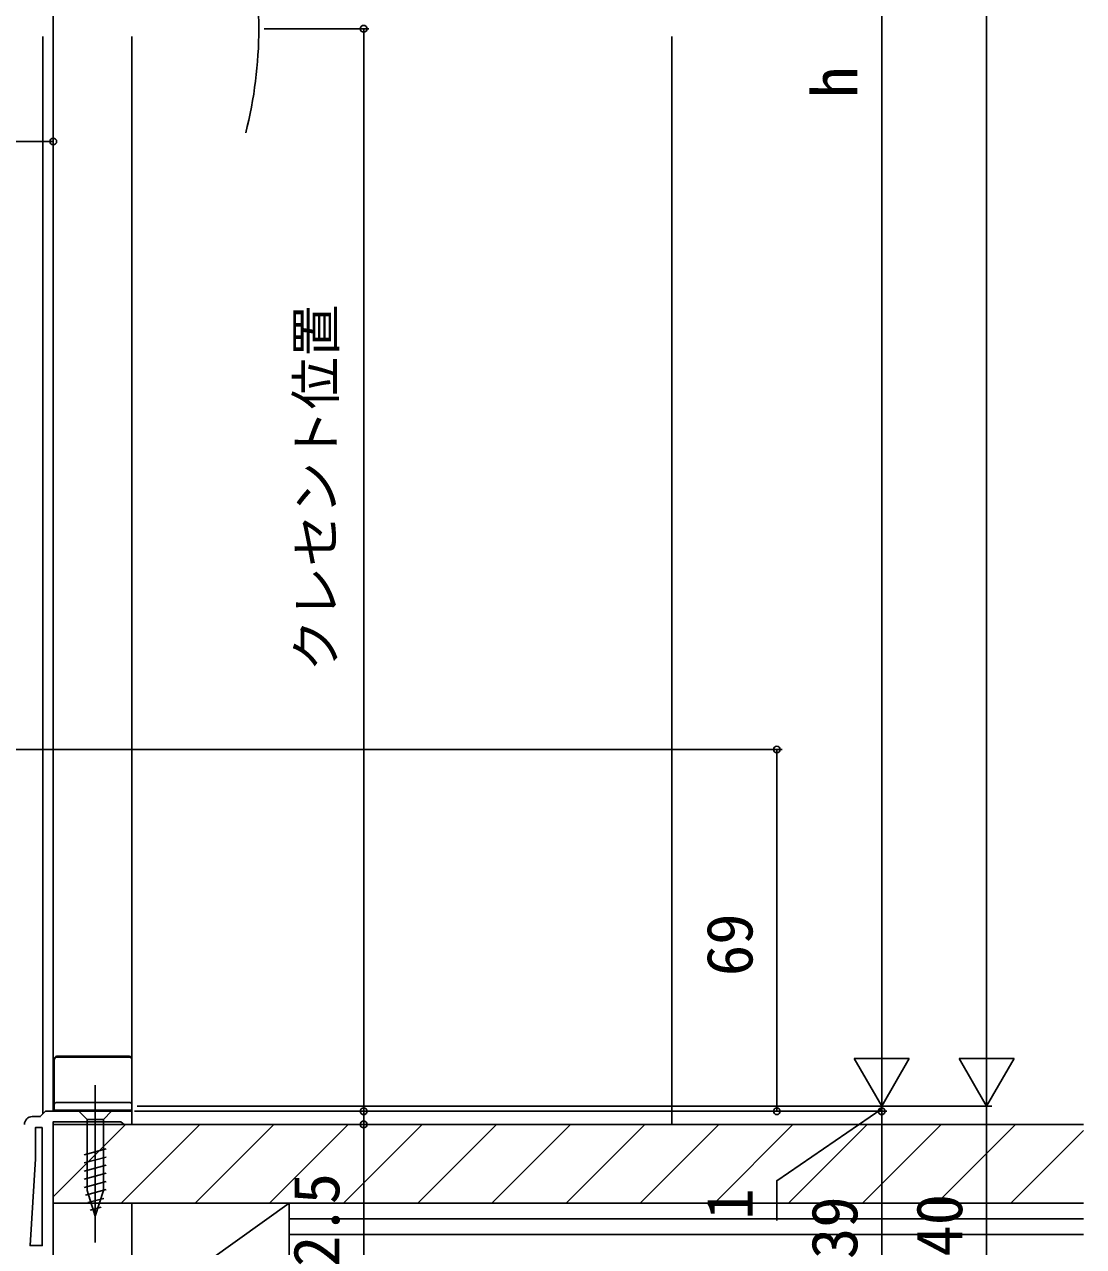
# Model space of a CAD drawing. Units: millimetres, scale not verified. Extents: x -525 to 525, y -785 to 781.
# Drawn here: x -223.6 to -21.6, y -31.6 to 201.6 of the extents above; entities that cross this region are included whole.
import ezdxf
from ezdxf.enums import TextEntityAlignment as Align

# ---------------------------------------------------------------- set-up
doc = ezdxf.new("R2010")
doc.units = ezdxf.units.MM
doc.header["$LTSCALE"] = 4
for name, color, linetype in [('0-2_YKK_11', 7, 'Continuous'), ('0-4_YKK_12', 2, 'Continuous'), ('0-5_YKK_13', 4, 'Continuous'), ('0-7_YKK_D', 6, 'Continuous'), ('0-9_YSS_K', 3, 'Continuous'), ('0-A_YSS_KE', 3, 'Continuous')]:
    doc.layers.add(name, color=color, linetype=linetype)
doc.styles.add('ＭＳ ゴシック', font='')
doc.styles.get('ＭＳ ゴシック').set_extended_font_data('MS Gothic')

msp = doc.modelspace()

# ---------------------------------------------------------------- linework, layer by layer
at = {"layer": '0-2_YKK_11'}
msp.add_lwpolyline([(-222.1, -6.764), (-220.6, -6.764), (-220.1, -6.264), (-219.6, -5.764), (-203.1, -5.764), (-203.1, -8.264), (-204.605, -8.264), (-204.9, -8.014), (-205.196, -7.764), (-218.1, -7.764), (-218.1, -33.264)], dxfattribs=at)
msp.add_lwpolyline([(-220.2, -8.864), (-220.2, -31.364), (-222.534, -31.364), (-221.5, -14.829), (-221.5, -8.864)], close=True, dxfattribs=at)
msp.add_arc((-222.1, -8.264), 1.5, 90.00001, 179.99999, dxfattribs=at)
at = {"layer": '0-4_YKK_12'}
for p, q in [((-220.1, 199.236), (-220.1, -6.264)), ((-203.1, 199.236), (-203.1, -5.764))]:
    msp.add_line(p, q, dxfattribs=at)
msp.add_lwpolyline([(-218.1, 199.236), (-218.1, 154.736), (-218.1, -5.764)], dxfattribs=at)
msp.add_arc((-258.9, 200.736), 80, 345.61765, 14.38235, dxfattribs=at)
at = {"layer": '0-5_YKK_13'}
for p, q in [((-203.6, 4.736), (-217.4, 4.736)), ((-217.9, -5.764), (-217.9, 4.236)), ((-217.4, 4.579), (-203.6, 4.579)), ((-203.1, 4.236), (-203.1, -6.264)), ((-210.1, -0.764), (-210.1, -30.764)), ((-203.6, -4.064), (-217.4, -4.064)), ((-203.1, -5.564), (-217.9, -5.564)), ((-217.9, -5.625), (-203.1, -5.625)), ((-207, -5.764), (-213.2, -5.764)), ((-213.2, -5.764), (-211.65, -7.314)), ((-207, -5.764), (-208.55, -7.314)), ((-211.65, -7.314), (-211.65, -20.848)), ((-208.55, -7.314), (-211.65, -7.314)), ((-208.55, -20.848), (-208.55, -7.314)), ((-212.2, -14.058), (-208, -12.932)), ((-212.2, -15.611), (-208, -14.485)), ((-212.2, -17.164), (-208, -16.038)), ((-212.2, -18.716), (-208, -17.591)), ((-212.2, -20.269), (-208, -19.144)), ((-211.942, -21.753), (-208, -20.697)), ((-210.1, -25.764), (-211.65, -20.848)), ((-210.1, -25.764), (-208.55, -20.848)), ((-211.49, -23.185), (-208.454, -22.371)), ((-211.039, -24.617), (-208.989, -24.068))]:
    msp.add_line(p, q, dxfattribs=at)
for centre, start, end in [((-217.4, 4.236), 90, 180), ((-203.6, 4.236), 0, 90), ((-217.4, 4.079), 90, 180), ((-203.6, 4.079), 0, 90), ((-217.4, -4.564), 90, 180), ((-203.6, -4.564), 0, 90)]:
    msp.add_arc(centre, 0.5, start, end, dxfattribs=at)
at = {"layer": '0-7_YKK_D'}
for p, q in [((-40.1, 434.736), (-40.1, 5.736)), ((-60.1, 5.736), (-60.1, 404.736)), ((-218.1, 160.236), (-218.1, 245.28)), ((-177.9, 200.736), (-157.9, 200.736)), ((-158.9, -5.764), (-158.9, 200.736)), ((-218.1, 160.236), (-218.1, 180.236)), ((-325.1, 179.236), (-218.1, 179.236)), ((-229.613, 63.236), (-79.1, 63.236)), ((-80.1, -5.764), (-80.1, 63.236)), ((-60.1, -4.764), (-60.1, 13.423)), ((-40.1, -4.764), (-40.1, 13.423)), ((-60.1, -4.764), (-65.35, 4.329)), ((-54.85, 4.329), (-65.35, 4.329)), ((-60.1, -4.764), (-54.85, 4.329)), ((-40.1, -4.764), (-45.35, 4.329)), ((-34.85, 4.329), (-45.35, 4.329)), ((-40.1, -4.764), (-34.85, 4.329)), ((-60.1, -4.764), (-60.1, -2.214)), ((-158.9, -5.764), (-158.9, -3.214)), ((-202.6, -5.764), (-157.9, -5.764)), ((-202.6, -5.764), (-157.9, -5.764)), ((-202.6, -5.764), (-79.1, -5.764)), ((-202.6, -5.764), (-59.1, -5.764)), ((-202.6, -5.764), (-59.1, -5.764)), ((-202.1, -4.764), (-39.1, -4.764)), ((-202.1, -4.764), (-39.1, -4.764)), ((-202.1, -4.764), (-59.1, -4.764)), ((-202.1, -4.764), (-59.1, -4.764)), ((-158.9, -5.764), (-158.9, -8.264)), ((-60.1, -4.764), (-60.1, -5.764)), ((-60.1, -4.764), (-60.1, -5.764)), ((-60.1, -5.764), (-60.1, -8.314)), ((-60.1, -44.764), (-60.1, -5.764)), ((-40.1, -4.764), (-40.1, -44.764)), ((-202.6, -8.264), (-157.9, -8.264)), ((-158.9, -8.264), (-158.9, -36.591))]:
    msp.add_line(p, q, dxfattribs=at)
msp.add_lwpolyline([(-60.1, -5.264), (-80.1, -19.009), (-80.1, -26.622)], dxfattribs=at)
for centre in [(-158.9, 200.736), (-218.1, 179.236), (-80.1, 63.236), (-158.9, -5.764), (-158.9, -5.764), (-80.1, -5.764), (-60.1, -5.764), (-60.1, -5.764), (-158.9, -8.264)]:
    msp.add_circle(centre, 0.637, dxfattribs=at)
at = {"layer": '0-9_YSS_K'}
for p, q in [((-100.1, 199.236), (-100.1, -8.264)), ((-218.1, -22.065), (-204.3, -8.264)), ((-205.158, -23.264), (-190.158, -8.264)), ((-191.015, -23.264), (-176.015, -8.264)), ((-176.873, -23.264), (-161.873, -8.264)), ((-162.731, -23.264), (-147.731, -8.264)), ((-148.589, -23.264), (-133.589, -8.264)), ((-134.447, -23.264), (-119.447, -8.264)), ((-120.305, -23.264), (-105.305, -8.264)), ((-106.163, -23.264), (-91.163, -8.264)), ((-92.02, -23.264), (-77.02, -8.264)), ((-77.878, -23.264), (-62.878, -8.264)), ((-63.736, -23.264), (-48.736, -8.264)), ((-49.594, -23.264), (-34.594, -8.264)), ((-35.452, -23.264), (-21.6, -9.412)), ((-203.1, -23.264), (-173.1, -23.264)), ((-203.1, -44.764), (-203.1, -23.264)), ((-21.6, -26.264), (-173.1, -26.264)), ((-21.6, -29.264), (-173.1, -29.264))]:
    msp.add_line(p, q, dxfattribs=at)
msp.add_lwpolyline([(-203.1, -44.764), (-173.1, -23.264), (-173.1, -44.764)], close=True, dxfattribs=at)
at = {"layer": '0-A_YSS_KE'}
for p in [(-21.6, -23.264), (-173.1, -35.264)]:
    msp.add_line(p, (-173.1, -23.264), dxfattribs=at)
msp.add_lwpolyline([(-21.6, -8.264), (-218.1, -8.264), (-218.1, -23.264), (-21.6, -23.264)], dxfattribs=at)

# ---------------------------------------------------------------- texts
at = {"layer": '0-7_YKK_D', "style": 'ＭＳ ゴシック'}
for s, height, p in [('h', 8.798, (-62.1, 187.514)), ('クレセント位置', 7.331, (-162.15, 78.111)), ('69', 8.798, (-82.1, 20.009)), ('2.5', 8.798, (-160.9, -35.477)), ('1', 8.798, (-82.1, -26.463)), ('39', 8.798, (-62.1, -33.957)), ('40', 8.798, (-42.1, -33.491))]:
    msp.add_text(s, height=height, rotation=90, dxfattribs=at).set_placement(p, align=Align.BOTTOM_LEFT)

doc.saveas('drawing.dxf')
